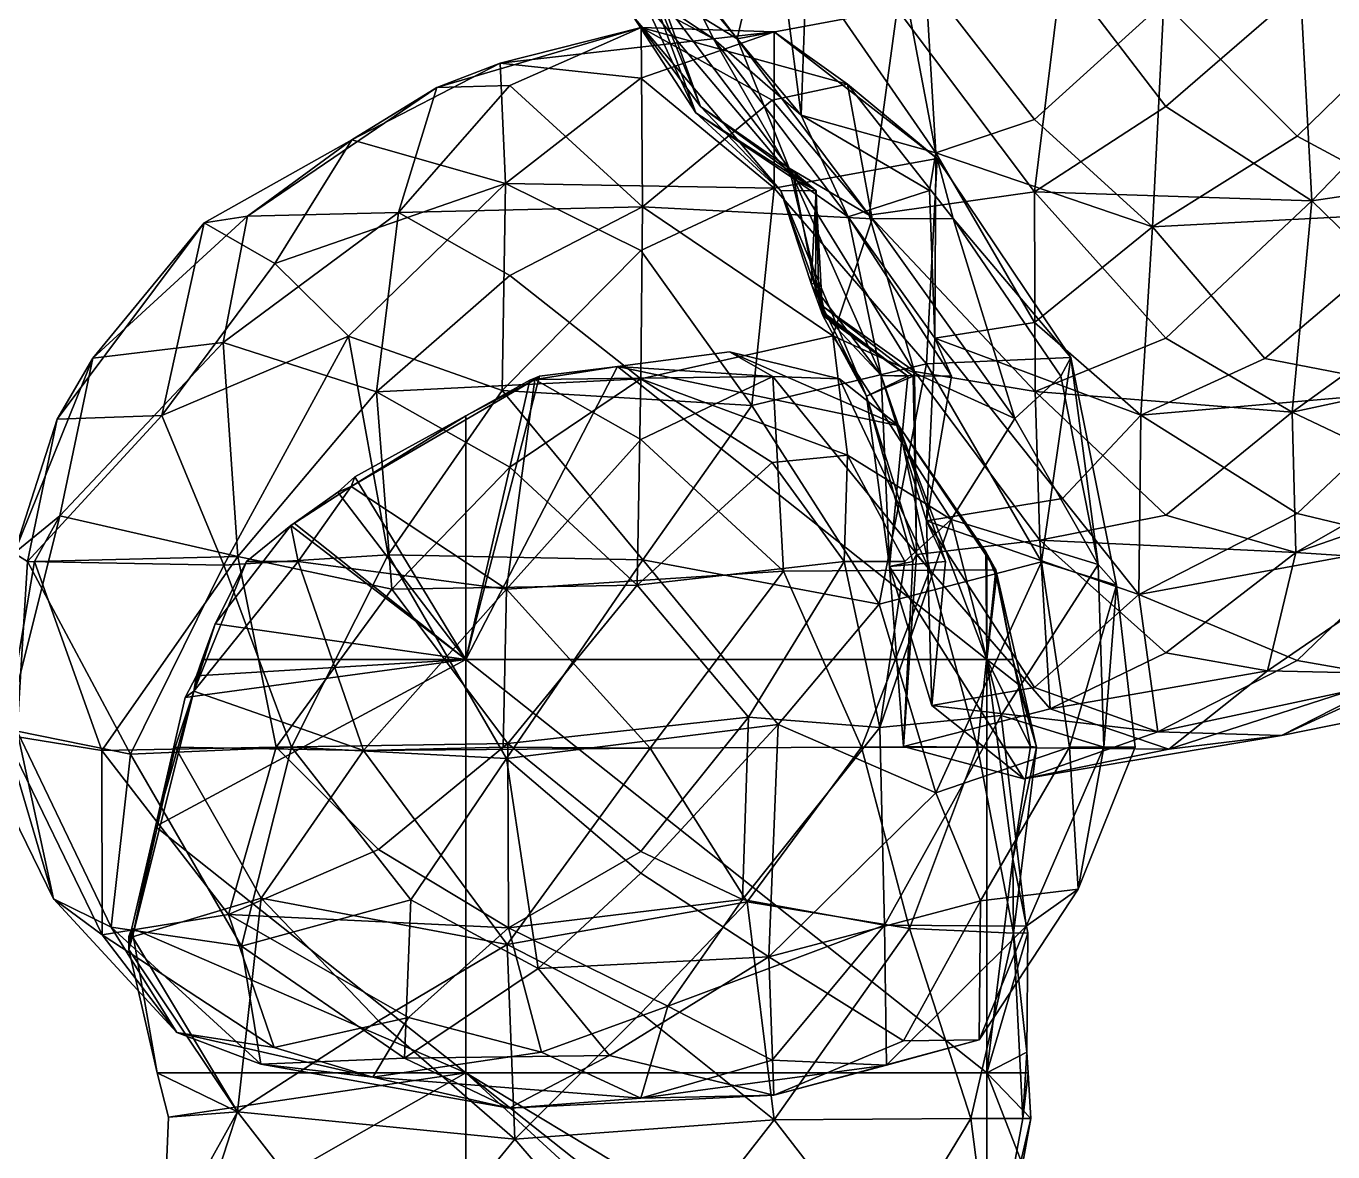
# Model space of a CAD drawing. Extents: x 290083 to 295691, y 4553739 to 4561622.
# Drawn here: x 293527.8 to 293653.2, y 4558191 to 4558299.1 of the extents above; entities that cross this region are included whole.
import ezdxf

# ---------------------------------------------------------------- set-up
doc = ezdxf.new("R2010")
doc.units = 0
doc.layers.add('Au_ppm_Pref_-_0_3', color=7, linetype='CONTINUOUS')

msp = doc.modelspace()

# ---------------------------------------------------------------- linework, layer by layer
at = {"layer": 'Au_ppm_Pref_-_0_3'}
for points in [[(293662.75, 4558318.42, 1813.13), (293650.12, 4558302.59, 1813.43), (293665.54, 4558297.15, 1814.63)], [(293600.6, 4558317.51, 1817.71), (293582.59, 4558315.5, 1822), (293596.04, 4558297.88, 1822.1)], [(293600.6, 4558317.51, 1817.71), (293596.04, 4558297.88, 1822.1), (293611.41, 4558300.72, 1816.71)], [(293596.04, 4558297.88, 1822.1), (293582.59, 4558315.5, 1822), (293587.85, 4558302.93, 1828.72)], [(293587.16, 4558301.35, 1853.15), (293577.1, 4558309.08, 1857.72), (293593.76, 4558297.86, 1859.01)], [(293593.76, 4558297.86, 1859.01), (293577.1, 4558309.08, 1857.72), (293590.41, 4558304.67, 1863.55)], [(293590.41, 4558304.67, 1863.55), (293602.18, 4558290.53, 1863.85), (293593.76, 4558297.86, 1859.01)], [(293590.41, 4558304.67, 1863.55), (293600.82, 4558301.11, 1864.95), (293602.18, 4558290.53, 1863.85)], [(293600.82, 4558301.11, 1864.95), (293602.69, 4558304.92, 1869.84), (293602.18, 4558290.53, 1863.85)], [(293602.69, 4558304.92, 1869.84), (293615.11, 4558286.92, 1869.73), (293602.18, 4558290.53, 1863.85)], [(293602.69, 4558304.92, 1869.84), (293612.43, 4558301.11, 1870.89), (293615.11, 4558286.92, 1869.73)], [(293611.41, 4558300.72, 1816.71), (293624.59, 4558283.17, 1817.37), (293627.2, 4558304.42, 1813.82)], [(293627.2, 4558304.42, 1813.82), (293624.59, 4558283.17, 1817.37), (293637.2, 4558291.37, 1814.19)], [(293627.2, 4558304.42, 1813.82), (293637.2, 4558291.37, 1814.19), (293650.12, 4558302.59, 1813.43)], [(293612.43, 4558301.11, 1870.89), (293614.12, 4558303.59, 1875), (293615.11, 4558286.92, 1869.73)], [(293614.12, 4558303.59, 1875), (293624.6, 4558290.11, 1874.55), (293615.11, 4558286.92, 1869.73)], [(293614.12, 4558303.59, 1875), (293637, 4558301.36, 1876.58), (293624.6, 4558290.11, 1874.55)], [(293588.98, 4558301.11, 1835.25), (293592.51, 4558291.36, 1835.25), (293587.85, 4558302.93, 1828.72)], [(293587.85, 4558302.93, 1828.72), (293592.51, 4558291.36, 1835.25), (293601.02, 4558285.45, 1829.1)], [(293587.85, 4558302.93, 1828.72), (293601.02, 4558285.45, 1829.1), (293596.04, 4558297.88, 1822.1)], [(293650.12, 4558302.59, 1813.43), (293637.2, 4558291.37, 1814.19), (293651.23, 4558282.3, 1816.74)], [(293650.12, 4558302.59, 1813.43), (293651.23, 4558282.3, 1816.74), (293665.54, 4558297.15, 1814.63)], [(293588.98, 4558301.11, 1835.25), (293586.08, 4558299.99, 1841.11), (293592.51, 4558291.36, 1835.25)], [(293592.08, 4558290.76, 1847.13), (293586.08, 4558299.99, 1841.11), (293588.27, 4558301.11, 1847.13)], [(293588.27, 4558301.11, 1847.13), (293587.16, 4558301.35, 1853.15), (293592.08, 4558290.76, 1847.13)], [(293592.08, 4558290.76, 1847.13), (293587.16, 4558301.35, 1853.15), (293601.49, 4558284.42, 1853.4)], [(293587.16, 4558301.35, 1853.15), (293593.76, 4558297.86, 1859.01), (293601.49, 4558284.42, 1853.4)], [(293596.04, 4558297.88, 1822.1), (293608.7, 4558280.92, 1823.01), (293611.41, 4558300.72, 1816.71)], [(293611.41, 4558300.72, 1816.71), (293608.7, 4558280.92, 1823.01), (293624.59, 4558283.17, 1817.37)], [(293635.93, 4558279.82, 1871.86), (293624.6, 4558290.11, 1874.55), (293637, 4558301.36, 1876.58)], [(293637, 4558301.36, 1876.58), (293649.8, 4558288.51, 1875.09), (293635.93, 4558279.82, 1871.86)], [(293637, 4558301.36, 1876.58), (293662.65, 4558301.05, 1876.33), (293649.8, 4558288.51, 1875.09)], [(293663.3, 4558281.27, 1871.47), (293649.8, 4558288.51, 1875.09), (293662.65, 4558301.05, 1876.33)], [(293600.23, 4558283.27, 1841.15), (293592.51, 4558291.36, 1835.25), (293586.08, 4558299.99, 1841.11)], [(293600.23, 4558283.27, 1841.15), (293586.08, 4558299.99, 1841.11), (293592.08, 4558290.76, 1847.13)], [(293574.2, 4558293.38, 1915.83), (293567.2, 4558293.2, 1912.46), (293586.82, 4558298.97, 1912.3)], [(293586.82, 4558298.97, 1912.3), (293567.2, 4558293.2, 1912.46), (293573.29, 4558295.54, 1907.13)], [(293586.82, 4558298.97, 1912.3), (293573.29, 4558295.54, 1907.13), (293599.58, 4558298.54, 1906)], [(293599.58, 4558298.54, 1906), (293573.29, 4558295.54, 1907.13), (293586.8, 4558294.08, 1902.93)], [(293586.94, 4558281.73, 1917.93), (293574.2, 4558293.38, 1915.83), (293586.82, 4558298.97, 1912.3)], [(293586.8, 4558294.08, 1902.93), (293599.6, 4558283.54, 1900.35), (293599.58, 4558298.54, 1906)], [(293586.94, 4558281.73, 1917.93), (293586.82, 4558298.97, 1912.3), (293599.4, 4558291.97, 1915.36)], [(293586.82, 4558298.97, 1912.3), (293606.64, 4558293.53, 1912.46), (293599.4, 4558291.97, 1915.36)], [(293606.64, 4558293.53, 1912.46), (293586.82, 4558298.97, 1912.3), (293599.58, 4558298.54, 1906)], [(293615.23, 4558286.39, 1906.71), (293606.64, 4558293.53, 1912.46), (293599.58, 4558298.54, 1906)], [(293599.58, 4558298.54, 1906), (293599.6, 4558283.54, 1900.35), (293615.23, 4558286.39, 1906.71)], [(293593.76, 4558297.86, 1859.01), (293602.18, 4558290.53, 1863.85), (293606.7, 4558280.76, 1859.86)], [(293601.49, 4558284.42, 1853.4), (293593.76, 4558297.86, 1859.01), (293606.7, 4558280.76, 1859.86)], [(293596.04, 4558297.88, 1822.1), (293601.02, 4558285.45, 1829.1), (293608.7, 4558280.92, 1823.01)], [(293673.17, 4558285.58, 1818), (293665.54, 4558297.15, 1814.63), (293651.23, 4558282.3, 1816.74)], [(293559.03, 4558288.17, 1905.96), (293573.8, 4558283.99, 1900.44), (293573.29, 4558295.54, 1907.13)], [(293573.29, 4558295.54, 1907.13), (293567.2, 4558293.2, 1912.46), (293559.03, 4558288.17, 1905.96)], [(293573.29, 4558295.54, 1907.13), (293573.8, 4558283.99, 1900.44), (293586.8, 4558294.08, 1902.93)], [(293563.53, 4558281.2, 1917.7), (293549.02, 4558280.84, 1912.52), (293567.2, 4558293.2, 1912.46)], [(293559.03, 4558288.17, 1905.96), (293567.2, 4558293.2, 1912.46), (293549.02, 4558280.84, 1912.52)], [(293586.94, 4558281.73, 1917.93), (293563.53, 4558281.2, 1917.7), (293574.2, 4558293.38, 1915.83)], [(293574.2, 4558293.38, 1915.83), (293563.53, 4558281.2, 1917.7), (293567.2, 4558293.2, 1912.46)], [(293599.6, 4558283.54, 1900.35), (293586.8, 4558294.08, 1902.93), (293573.8, 4558283.99, 1900.44)], [(293606.64, 4558293.53, 1912.46), (293609.01, 4558280.59, 1916.09), (293599.4, 4558291.97, 1915.36)], [(293606.64, 4558293.53, 1912.46), (293616.78, 4558280.62, 1912.46), (293609.01, 4558280.59, 1916.09)], [(293616.78, 4558280.62, 1912.46), (293606.64, 4558293.53, 1912.46), (293615.23, 4558286.39, 1906.71)], [(293586.94, 4558281.73, 1917.93), (293599.4, 4558291.97, 1915.36), (293609.01, 4558280.59, 1916.09)], [(293603.61, 4558283.29, 1847.13), (293592.08, 4558290.76, 1847.13), (293601.49, 4558284.42, 1853.4)], [(293592.08, 4558290.76, 1847.13), (293603.61, 4558283.29, 1847.13), (293600.23, 4558283.27, 1841.15)], [(293603.59, 4558283.29, 1835.25), (293592.51, 4558291.36, 1835.25), (293600.23, 4558283.27, 1841.15)], [(293601.02, 4558285.45, 1829.1), (293592.51, 4558291.36, 1835.25), (293603.59, 4558283.29, 1835.25)], [(293637.2, 4558291.37, 1814.19), (293624.59, 4558283.17, 1817.37), (293651.23, 4558282.3, 1816.74)], [(293614.49, 4558283.29, 1864.95), (293602.18, 4558290.53, 1863.85), (293615.11, 4558286.92, 1869.73)], [(293614.49, 4558283.29, 1864.95), (293606.7, 4558280.76, 1859.86), (293602.18, 4558290.53, 1863.85)], [(293615.11, 4558286.92, 1869.73), (293624.6, 4558290.11, 1874.55), (293635.93, 4558279.82, 1871.86)], [(293549.02, 4558280.84, 1912.52), (293544.86, 4558280.21, 1906.52), (293559.03, 4558288.17, 1905.96)], [(293551.64, 4558276.3, 1901.67), (293559.03, 4558288.17, 1905.96), (293544.86, 4558280.21, 1906.52)], [(293551.64, 4558276.3, 1901.67), (293573.8, 4558283.99, 1900.44), (293559.03, 4558288.17, 1905.96)], [(293649.8, 4558288.51, 1875.09), (293663.3, 4558281.27, 1871.47), (293635.93, 4558279.82, 1871.86)], [(293614.49, 4558283.29, 1864.95), (293615.11, 4558286.92, 1869.73), (293615.03, 4558269.13, 1863.57)], [(293615.11, 4558286.92, 1869.73), (293624.6, 4558270.63, 1869.17), (293615.03, 4558269.13, 1863.57)], [(293615.11, 4558286.92, 1869.73), (293635.93, 4558279.82, 1871.86), (293624.6, 4558270.63, 1869.17)], [(293614.21, 4558266.67, 1898.91), (293615.23, 4558286.39, 1906.71), (293599.6, 4558283.54, 1900.35)], [(293614.21, 4558266.67, 1898.91), (293628.06, 4558267.25, 1906.58), (293615.23, 4558286.39, 1906.71)], [(293616.78, 4558280.62, 1912.46), (293615.23, 4558286.39, 1906.71), (293628.06, 4558267.25, 1906.58)], [(293673.17, 4558285.58, 1818), (293651.23, 4558282.3, 1816.74), (293662.4, 4558271.44, 1819.42)], [(293603.59, 4558283.29, 1835.25), (293604.19, 4558272.24, 1835.25), (293601.02, 4558285.45, 1829.1)], [(293601.02, 4558285.45, 1829.1), (293604.19, 4558272.24, 1835.25), (293613.06, 4558265.93, 1828.91)], [(293608.7, 4558280.92, 1823.01), (293601.02, 4558285.45, 1829.1), (293613.06, 4558265.93, 1828.91)], [(293603.61, 4558283.29, 1847.13), (293601.49, 4558284.42, 1853.4), (293603.55, 4558273.86, 1848.12)], [(293601.49, 4558284.42, 1853.4), (293609.87, 4558265.55, 1853.08), (293603.55, 4558273.86, 1848.12)], [(293601.49, 4558284.42, 1853.4), (293606.7, 4558280.76, 1859.86), (293609.87, 4558265.55, 1853.08)], [(293551.64, 4558276.3, 1901.67), (293558.72, 4558269.33, 1897.94), (293573.8, 4558283.99, 1900.44)], [(293573.48, 4558264.1, 1896.55), (293573.8, 4558283.99, 1900.44), (293558.72, 4558269.33, 1897.94)], [(293573.48, 4558264.1, 1896.55), (293586.8, 4558277.54, 1896.56), (293573.8, 4558283.99, 1900.44)], [(293586.8, 4558277.54, 1896.56), (293599.6, 4558283.54, 1900.35), (293573.8, 4558283.99, 1900.44)], [(293586.8, 4558277.54, 1896.56), (293597.45, 4558262.67, 1896.5), (293599.6, 4558283.54, 1900.35)], [(293597.45, 4558262.67, 1896.5), (293614.21, 4558266.67, 1898.91), (293599.6, 4558283.54, 1900.35)], [(293603.13, 4558274.36, 1845.83), (293600.23, 4558283.27, 1841.15), (293603.61, 4558283.29, 1847.13)], [(293603.59, 4558283.29, 1835.25), (293600.23, 4558283.27, 1841.15), (293604.19, 4558272.24, 1835.25)], [(293600.23, 4558283.27, 1841.15), (293603.13, 4558274.36, 1845.83), (293608.47, 4558263.56, 1841.12)], [(293608.47, 4558263.56, 1841.12), (293604.19, 4558272.24, 1835.25), (293600.23, 4558283.27, 1841.15)], [(293603.13, 4558274.36, 1845.83), (293603.61, 4558283.29, 1847.13), (293603.86, 4558274.32, 1847.13)], [(293603.86, 4558274.32, 1847.13), (293603.61, 4558283.29, 1847.13), (293603.55, 4558273.86, 1848.12)], [(293606.7, 4558280.76, 1859.86), (293614.49, 4558283.29, 1864.95), (293615.03, 4558269.13, 1863.57)], [(293608.7, 4558280.92, 1823.01), (293624.66, 4558264, 1822.86), (293624.59, 4558283.17, 1817.37)], [(293624.59, 4558283.17, 1817.37), (293624.66, 4558264, 1822.86), (293637.2, 4558269.11, 1818.65)], [(293624.59, 4558283.17, 1817.37), (293637.2, 4558269.11, 1818.65), (293651.23, 4558282.3, 1816.74)], [(293651.23, 4558282.3, 1816.74), (293637.2, 4558269.11, 1818.65), (293649.34, 4558262.03, 1822.16)], [(293651.23, 4558282.3, 1816.74), (293649.34, 4558262.03, 1822.16), (293662.4, 4558271.44, 1819.42)], [(293549.02, 4558280.84, 1912.52), (293546.69, 4558268.7, 1919.04), (293534.18, 4558267.19, 1912.49)], [(293549.02, 4558280.84, 1912.52), (293534.18, 4558267.19, 1912.49), (293544.86, 4558280.21, 1906.52)], [(293561.4, 4558263.98, 1923.26), (293546.69, 4558268.7, 1919.04), (293563.53, 4558281.2, 1917.7)], [(293563.53, 4558281.2, 1917.7), (293546.69, 4558268.7, 1919.04), (293549.02, 4558280.84, 1912.52)], [(293561.4, 4558263.98, 1923.26), (293563.53, 4558281.2, 1917.7), (293574.2, 4558275.15, 1921.63)], [(293586.94, 4558281.73, 1917.93), (293574.2, 4558275.15, 1921.63), (293563.53, 4558281.2, 1917.7)], [(293586.8, 4558265.23, 1924.26), (293574.2, 4558275.15, 1921.63), (293586.94, 4558281.73, 1917.93)], [(293586.8, 4558265.23, 1924.26), (293586.94, 4558281.73, 1917.93), (293605.22, 4558269.35, 1919.74)], [(293609.01, 4558280.59, 1916.09), (293605.22, 4558269.35, 1919.74), (293586.94, 4558281.73, 1917.93)], [(293622.69, 4558261.41, 1916.14), (293605.22, 4558269.35, 1919.74), (293609.01, 4558280.59, 1916.09)], [(293609.87, 4558265.55, 1853.08), (293606.7, 4558280.76, 1859.86), (293616.61, 4558265.47, 1859.01)], [(293616.61, 4558265.47, 1859.01), (293606.7, 4558280.76, 1859.86), (293615.03, 4558269.13, 1863.57)], [(293624.66, 4558264, 1822.86), (293608.7, 4558280.92, 1823.01), (293613.06, 4558265.93, 1828.91)], [(293622.69, 4558261.41, 1916.14), (293609.01, 4558280.59, 1916.09), (293616.78, 4558280.62, 1912.46)], [(293622.69, 4558261.41, 1916.14), (293616.78, 4558280.62, 1912.46), (293627.11, 4558265.47, 1912.46)], [(293627.11, 4558265.47, 1912.46), (293616.78, 4558280.62, 1912.46), (293628.06, 4558267.25, 1906.58)], [(293663.3, 4558281.27, 1871.47), (293646.69, 4558267.18, 1868.85), (293635.93, 4558279.82, 1871.86)], [(293662.38, 4558264.13, 1864.96), (293646.69, 4558267.18, 1868.85), (293663.3, 4558281.27, 1871.47)], [(293544.86, 4558280.21, 1906.52), (293534.18, 4558267.19, 1912.49), (293530.75, 4558261.33, 1906.52)], [(293544.86, 4558280.21, 1906.52), (293530.75, 4558261.33, 1906.52), (293540.79, 4558261.69, 1901.67)], [(293544.86, 4558280.21, 1906.52), (293540.79, 4558261.69, 1901.67), (293551.64, 4558276.3, 1901.67)], [(293634.8, 4558261.72, 1866.12), (293624.6, 4558270.63, 1869.17), (293635.93, 4558279.82, 1871.86)], [(293646.69, 4558267.18, 1868.85), (293634.8, 4558261.72, 1866.12), (293635.93, 4558279.82, 1871.86)], [(293586.8, 4558277.54, 1896.56), (293573.48, 4558264.1, 1896.55), (293597.45, 4558262.67, 1896.5)], [(293551.64, 4558276.3, 1901.67), (293540.79, 4558261.69, 1901.67), (293558.72, 4558269.33, 1897.94)], [(293586.8, 4558265.23, 1924.26), (293561.4, 4558263.98, 1923.26), (293574.2, 4558275.15, 1921.63)], [(293604.25, 4558271.3, 1846.71), (293608.47, 4558263.56, 1841.12), (293603.13, 4558274.36, 1845.83)], [(293604.25, 4558271.3, 1846.71), (293603.13, 4558274.36, 1845.83), (293603.86, 4558274.32, 1847.13)], [(293604.29, 4558271.5, 1847.49), (293603.86, 4558274.32, 1847.13), (293603.55, 4558273.86, 1848.12)], [(293604.44, 4558271.5, 1847.13), (293604.25, 4558271.3, 1846.71), (293603.86, 4558274.32, 1847.13)], [(293604.44, 4558271.5, 1847.13), (293603.86, 4558274.32, 1847.13), (293604.29, 4558271.5, 1847.49)], [(293604.29, 4558271.5, 1847.49), (293603.55, 4558273.86, 1848.12), (293609.87, 4558265.55, 1853.08)], [(293604.19, 4558272.24, 1835.25), (293608.47, 4558263.56, 1841.12), (293612.94, 4558265.47, 1835.25)], [(293613.06, 4558265.93, 1828.91), (293604.19, 4558272.24, 1835.25), (293612.94, 4558265.47, 1835.25)], [(293604.25, 4558271.3, 1846.71), (293604.44, 4558271.5, 1847.13), (293612.43, 4558265.47, 1847.13)], [(293608.47, 4558263.56, 1841.12), (293604.25, 4558271.3, 1846.71), (293612.43, 4558265.47, 1847.13)], [(293612.43, 4558265.47, 1847.13), (293604.44, 4558271.5, 1847.13), (293604.29, 4558271.5, 1847.49)], [(293612.43, 4558265.47, 1847.13), (293604.29, 4558271.5, 1847.49), (293609.87, 4558265.55, 1853.08)], [(293624.6, 4558270.63, 1869.17), (293634.8, 4558261.72, 1866.12), (293615.03, 4558269.13, 1863.57)], [(293671.15, 4558266.71, 1823.86), (293662.4, 4558271.44, 1819.42), (293649.34, 4558262.03, 1822.16)], [(293546.76, 4558247.32, 1898.51), (293558.72, 4558269.33, 1897.94), (293540.79, 4558261.69, 1901.67)], [(293562.52, 4558248.3, 1896.58), (293558.72, 4558269.33, 1897.94), (293546.76, 4558247.32, 1898.51)], [(293573.48, 4558264.1, 1896.55), (293558.72, 4558269.33, 1897.94), (293562.52, 4558248.3, 1896.58)], [(293605.22, 4558269.35, 1919.74), (293606.64, 4558257.89, 1924.34), (293586.8, 4558265.23, 1924.26)], [(293606.64, 4558257.89, 1924.34), (293605.22, 4558269.35, 1919.74), (293616.58, 4558251.7, 1919.69)], [(293605.22, 4558269.35, 1919.74), (293622.69, 4558261.41, 1916.14), (293616.58, 4558251.7, 1919.69)], [(293548.08, 4558248.17, 1925.36), (293531, 4558252.06, 1919.09), (293546.69, 4558268.7, 1919.04)], [(293546.69, 4558268.7, 1919.04), (293531, 4558252.06, 1919.09), (293534.18, 4558267.19, 1912.49)], [(293561.4, 4558263.98, 1923.26), (293548.08, 4558248.17, 1925.36), (293546.69, 4558268.7, 1919.04)], [(293616.61, 4558265.47, 1859.01), (293615.03, 4558269.13, 1863.57), (293614.23, 4558251.59, 1857.49)], [(293614.23, 4558251.59, 1857.49), (293615.03, 4558269.13, 1863.57), (293627.29, 4558253.72, 1864.19)], [(293615.03, 4558269.13, 1863.57), (293634.8, 4558261.72, 1866.12), (293627.29, 4558253.72, 1864.19)], [(293624.66, 4558264, 1822.86), (293649.34, 4558262.03, 1822.16), (293637.2, 4558269.11, 1818.65)], [(293534.18, 4558267.19, 1912.49), (293531, 4558252.06, 1919.09), (293526.63, 4558248.49, 1912.64)], [(293530.75, 4558261.33, 1906.52), (293534.18, 4558267.19, 1912.49), (293526.63, 4558248.49, 1912.64)], [(293611.55, 4558260.69, 1946.19), (293584.55, 4558266.4, 1943.11), (293595.29, 4558267.81, 1944.07)], [(293584.55, 4558266.4, 1943.11), (293599.47, 4558265.43, 1942.02), (293595.29, 4558267.81, 1944.07)], [(293611.55, 4558260.69, 1946.19), (293595.29, 4558267.81, 1944.07), (293605.87, 4558265.22, 1945.3)], [(293595.29, 4558267.81, 1944.07), (293599.47, 4558265.43, 1942.02), (293605.87, 4558265.22, 1945.3)], [(293625.27, 4558247.64, 1900.4), (293628.06, 4558267.25, 1906.58), (293614.21, 4558266.67, 1898.91)], [(293625.27, 4558247.64, 1900.4), (293632.46, 4558245.41, 1907.42), (293628.06, 4558267.25, 1906.58)], [(293627.11, 4558265.47, 1912.46), (293628.06, 4558267.25, 1906.58), (293630.71, 4558247.39, 1913.06)], [(293632.46, 4558245.41, 1907.42), (293630.71, 4558247.39, 1913.06), (293628.06, 4558267.25, 1906.58)], [(293646.69, 4558267.18, 1868.85), (293662.38, 4558264.13, 1864.96), (293634.8, 4558261.72, 1866.12)], [(293577.07, 4558265.48, 1942.49), (293584.55, 4558266.4, 1943.11), (293570, 4558238.27, 1944.04)], [(293584.55, 4558266.4, 1943.11), (293620, 4558238.27, 1948.66), (293570, 4558238.27, 1944.04)], [(293576.61, 4558265.15, 1942.23), (293599.47, 4558265.43, 1942.02), (293584.55, 4558266.4, 1943.11)], [(293577.07, 4558265.48, 1942.49), (293576.61, 4558265.15, 1942.23), (293584.55, 4558266.4, 1943.11)], [(293620, 4558238.27, 1948.66), (293584.55, 4558266.4, 1943.11), (293611.55, 4558260.69, 1946.19)], [(293597.45, 4558262.67, 1896.5), (293609.68, 4558243.59, 1897.09), (293614.21, 4558266.67, 1898.91)], [(293609.68, 4558243.59, 1897.09), (293625.27, 4558247.64, 1900.4), (293614.21, 4558266.67, 1898.91)], [(293612.43, 4558265.47, 1847.13), (293609.87, 4558265.55, 1853.08), (293610.67, 4558247.21, 1847.1)], [(293610.67, 4558247.21, 1847.1), (293609.87, 4558265.55, 1853.08), (293616.05, 4558247.66, 1853.07)], [(293616.05, 4558247.66, 1853.07), (293609.87, 4558265.55, 1853.08), (293614.23, 4558251.59, 1857.49)], [(293614.23, 4558251.59, 1857.49), (293609.87, 4558265.55, 1853.08), (293616.61, 4558265.47, 1859.01)], [(293612.94, 4558265.47, 1835.25), (293613.27, 4558248.35, 1835.55), (293613.06, 4558265.93, 1828.91)], [(293613.06, 4558265.93, 1828.91), (293613.27, 4558248.35, 1835.55), (293625.1, 4558249.72, 1828.98)], [(293613.06, 4558265.93, 1828.91), (293625.1, 4558249.72, 1828.98), (293624.66, 4558264, 1822.86)], [(293649.34, 4558262.03, 1822.16), (293662.4, 4558255.8, 1826.09), (293671.15, 4558266.71, 1823.86)], [(293570, 4558261.68, 1942.14), (293558.99, 4558254.88, 1940.98), (293576.61, 4558265.15, 1942.23)], [(293573.88, 4558245.01, 1936.35), (293576.61, 4558265.15, 1942.23), (293558.99, 4558254.88, 1940.98)], [(293586.8, 4558265.23, 1924.26), (293574.2, 4558256.74, 1927.37), (293561.4, 4558263.98, 1923.26)], [(293576.13, 4558265.1, 1942.43), (293577.07, 4558265.48, 1942.49), (293570, 4558238.27, 1944.04)], [(293570, 4558261.68, 1942.14), (293576.61, 4558265.15, 1942.23), (293576.13, 4558265.1, 1942.43)], [(293570, 4558238.27, 1944.04), (293570, 4558261.68, 1942.14), (293576.13, 4558265.1, 1942.43)], [(293576.61, 4558265.15, 1942.23), (293573.88, 4558245.01, 1936.35), (293586.8, 4558259.4, 1938.24)], [(293586.45, 4558245.39, 1927.99), (293574.2, 4558256.74, 1927.37), (293586.8, 4558265.23, 1924.26)], [(293576.61, 4558265.15, 1942.23), (293577.07, 4558265.48, 1942.49), (293576.13, 4558265.1, 1942.43)], [(293586.8, 4558259.4, 1938.24), (293599.47, 4558265.43, 1942.02), (293576.61, 4558265.15, 1942.23)], [(293586.8, 4558265.23, 1924.26), (293599.4, 4558257.17, 1927.51), (293586.45, 4558245.39, 1927.99)], [(293600.48, 4558246.76, 1937.6), (293599.47, 4558265.43, 1942.02), (293586.8, 4558259.4, 1938.24)], [(293586.8, 4558265.23, 1924.26), (293606.64, 4558257.89, 1924.34), (293599.4, 4558257.17, 1927.51)], [(293605.87, 4558265.22, 1945.3), (293599.47, 4558265.43, 1942.02), (293614.55, 4558246.84, 1941.35)], [(293600.48, 4558246.76, 1937.6), (293614.55, 4558246.84, 1941.35), (293599.47, 4558265.43, 1942.02)], [(293605.87, 4558265.22, 1945.3), (293614.55, 4558246.84, 1941.35), (293611.55, 4558260.69, 1946.19)], [(293612.94, 4558265.47, 1835.25), (293608.47, 4558263.56, 1841.12), (293613.27, 4558248.35, 1835.55)], [(293608.47, 4558263.56, 1841.12), (293612.43, 4558265.47, 1847.13), (293610.67, 4558247.21, 1847.1)], [(293622.69, 4558261.41, 1916.14), (293627.11, 4558265.47, 1912.46), (293630.71, 4558247.39, 1913.06)], [(293562.89, 4558245.01, 1928.79), (293548.08, 4558248.17, 1925.36), (293561.4, 4558263.98, 1923.26)], [(293562.89, 4558245.01, 1928.79), (293561.4, 4558263.98, 1923.26), (293574.2, 4558256.74, 1927.37)], [(293586.99, 4558247.83, 1896.44), (293573.48, 4558264.1, 1896.55), (293562.52, 4558248.3, 1896.58)], [(293586.99, 4558247.83, 1896.44), (293597.45, 4558262.67, 1896.5), (293573.48, 4558264.1, 1896.55)], [(293608.47, 4558263.56, 1841.12), (293610.67, 4558247.21, 1847.1), (293612.89, 4558247.66, 1841.19)], [(293613.27, 4558248.35, 1835.55), (293608.47, 4558263.56, 1841.12), (293612.89, 4558247.66, 1841.19)], [(293637.2, 4558252.13, 1824.86), (293624.66, 4558264, 1822.86), (293625.1, 4558249.72, 1828.98)], [(293624.66, 4558264, 1822.86), (293637.2, 4558252.13, 1824.86), (293649.34, 4558262.03, 1822.16)], [(293649.8, 4558252.28, 1863.41), (293634.8, 4558261.72, 1866.12), (293662.38, 4558264.13, 1864.96)], [(293661.55, 4558249.46, 1858.17), (293649.8, 4558252.28, 1863.41), (293662.38, 4558264.13, 1864.96)], [(293586.99, 4558247.83, 1896.44), (293609.68, 4558243.59, 1897.09), (293597.45, 4558262.67, 1896.5)], [(293649.67, 4558248.55, 1829.26), (293649.34, 4558262.03, 1822.16), (293637.2, 4558252.13, 1824.86)], [(293649.67, 4558248.55, 1829.26), (293662.4, 4558255.8, 1826.09), (293649.34, 4558262.03, 1822.16)], [(293526.63, 4558248.49, 1912.64), (293527.9, 4558247.66, 1905.12), (293530.75, 4558261.33, 1906.52)], [(293527.9, 4558247.66, 1905.12), (293546.76, 4558247.32, 1898.51), (293540.79, 4558261.69, 1901.67)], [(293530.75, 4558261.33, 1906.52), (293527.9, 4558247.66, 1905.12), (293540.79, 4558261.69, 1901.67)], [(293559.32, 4558255.79, 1941.73), (293558.99, 4558254.88, 1940.98), (293570, 4558261.68, 1942.14)], [(293570, 4558261.68, 1942.14), (293570, 4558238.27, 1944.04), (293559.32, 4558255.79, 1941.73)], [(293620, 4558238.27, 1948.66), (293611.55, 4558260.69, 1946.19), (293619.9, 4558248.59, 1947.9)], [(293611.55, 4558260.69, 1946.19), (293620.88, 4558246.86, 1947.92), (293619.9, 4558248.59, 1947.9)], [(293614.55, 4558246.84, 1941.35), (293620.88, 4558246.86, 1947.92), (293611.55, 4558260.69, 1946.19)], [(293630.71, 4558247.39, 1913.06), (293616.58, 4558251.7, 1919.69), (293622.69, 4558261.41, 1916.14)], [(293634.8, 4558261.72, 1866.12), (293634.59, 4558244.5, 1860.06), (293627.29, 4558253.72, 1864.19)], [(293649.8, 4558252.28, 1863.41), (293634.59, 4558244.5, 1860.06), (293634.8, 4558261.72, 1866.12)], [(293600.48, 4558246.76, 1937.6), (293586.8, 4558259.4, 1938.24), (293573.88, 4558245.01, 1936.35)], [(293586.45, 4558245.39, 1927.99), (293562.89, 4558245.01, 1928.79), (293574.2, 4558256.74, 1927.37)], [(293606.32, 4558247.66, 1927.6), (293586.45, 4558245.39, 1927.99), (293599.4, 4558257.17, 1927.51)], [(293606.64, 4558257.89, 1924.34), (293606.32, 4558247.66, 1927.6), (293599.4, 4558257.17, 1927.51)], [(293606.64, 4558257.89, 1924.34), (293612.14, 4558247.66, 1924.34), (293606.32, 4558247.66, 1927.6)], [(293612.14, 4558247.66, 1924.34), (293606.64, 4558257.89, 1924.34), (293616.58, 4558251.7, 1919.69)], [(293559.32, 4558255.79, 1941.73), (293570, 4558238.27, 1944.04), (293557.7, 4558254.34, 1941.71)], [(293557.7, 4558254.34, 1941.71), (293558.99, 4558254.88, 1940.98), (293559.32, 4558255.79, 1941.73)], [(293662.35, 4558247.72, 1835.25), (293672.02, 4558256.3, 1830.79), (293649.67, 4558248.55, 1829.26)], [(293672.02, 4558256.3, 1830.79), (293662.4, 4558255.8, 1826.09), (293649.67, 4558248.55, 1829.26)], [(293558.99, 4558254.88, 1940.98), (293553.51, 4558251.36, 1941.6), (293553.19, 4558251.13, 1941.59)], [(293553.89, 4558247.66, 1938.52), (293558.99, 4558254.88, 1940.98), (293553.19, 4558251.13, 1941.59)], [(293558.99, 4558254.88, 1940.98), (293557.7, 4558254.34, 1941.71), (293553.51, 4558251.36, 1941.6)], [(293557.7, 4558254.34, 1941.71), (293570, 4558238.27, 1944.04), (293553.51, 4558251.36, 1941.6)], [(293573.88, 4558245.01, 1936.35), (293558.99, 4558254.88, 1940.98), (293553.89, 4558247.66, 1938.52)], [(293627.29, 4558253.72, 1864.19), (293634.59, 4558244.5, 1860.06), (293614.23, 4558251.59, 1857.49)], [(293531, 4558252.06, 1919.09), (293528.57, 4558247.66, 1922.1), (293525.74, 4558231.04, 1918.2)], [(293531, 4558252.06, 1919.09), (293525.74, 4558231.04, 1918.2), (293526.63, 4558248.49, 1912.64)], [(293531, 4558252.06, 1919.09), (293548.08, 4558248.17, 1925.36), (293528.57, 4558247.66, 1922.1)], [(293609.72, 4558231.73, 1923.76), (293612.14, 4558247.66, 1924.34), (293616.58, 4558251.7, 1919.69)], [(293609.72, 4558231.73, 1923.76), (293616.58, 4558251.7, 1919.69), (293621.39, 4558232.89, 1917.77)], [(293621.39, 4558232.89, 1917.77), (293616.58, 4558251.7, 1919.69), (293630.71, 4558247.39, 1913.06)], [(293649.67, 4558248.55, 1829.26), (293637.2, 4558252.13, 1824.86), (293625.1, 4558249.72, 1828.98)], [(293661.55, 4558249.46, 1858.17), (293634.59, 4558244.5, 1860.06), (293649.8, 4558252.28, 1863.41)], [(293553.19, 4558251.13, 1941.59), (293545.93, 4558241.7, 1941.7), (293548.93, 4558247.66, 1941.5)], [(293553.19, 4558251.13, 1941.59), (293570, 4558238.27, 1944.04), (293545.93, 4558241.7, 1941.7)], [(293548.93, 4558247.66, 1941.5), (293553.89, 4558247.66, 1938.52), (293553.19, 4558251.13, 1941.59)], [(293553.51, 4558251.36, 1941.6), (293570, 4558238.27, 1944.04), (293553.19, 4558251.13, 1941.59)], [(293616.05, 4558247.66, 1853.07), (293614.23, 4558251.59, 1857.49), (293614.73, 4558233.86, 1851.15)], [(293614.23, 4558251.59, 1857.49), (293634.59, 4558244.5, 1860.06), (293624.6, 4558235.58, 1857.1)], [(293614.73, 4558233.86, 1851.15), (293614.23, 4558251.59, 1857.49), (293624.6, 4558235.58, 1857.1)], [(293613.27, 4558248.35, 1835.55), (293626.1, 4558233.53, 1835.77), (293625.1, 4558249.72, 1828.98)], [(293626.1, 4558233.53, 1835.77), (293637.2, 4558238.9, 1832.33), (293625.1, 4558249.72, 1828.98)], [(293649.67, 4558248.55, 1829.26), (293625.1, 4558249.72, 1828.98), (293637.2, 4558238.9, 1832.33)], [(293661.55, 4558249.46, 1858.17), (293649.8, 4558238.18, 1856.23), (293634.59, 4558244.5, 1860.06)], [(293660.06, 4558236.36, 1852), (293649.8, 4558238.18, 1856.23), (293661.55, 4558249.46, 1858.17)], [(293526.63, 4558248.49, 1912.64), (293526.91, 4558231.37, 1907.05), (293527.9, 4558247.66, 1905.12)], [(293548.08, 4558248.17, 1925.36), (293535.04, 4558229.52, 1924.47), (293528.57, 4558247.66, 1922.1)], [(293548.08, 4558248.17, 1925.36), (293551.78, 4558229.84, 1928.97), (293535.04, 4558229.52, 1924.47)], [(293553.24, 4558229.84, 1896.64), (293562.52, 4558248.3, 1896.58), (293546.76, 4558247.32, 1898.51)], [(293562.89, 4558245.01, 1928.79), (293551.78, 4558229.84, 1928.97), (293548.08, 4558248.17, 1925.36)], [(293573.9, 4558228.75, 1896.59), (293562.52, 4558248.3, 1896.58), (293553.24, 4558229.84, 1896.64)], [(293586.99, 4558247.83, 1896.44), (293562.52, 4558248.3, 1896.58), (293573.9, 4558228.75, 1896.59)], [(293613.27, 4558248.35, 1835.55), (293612.01, 4558229.91, 1841.12), (293626.1, 4558233.53, 1835.77)], [(293613.27, 4558248.35, 1835.55), (293612.89, 4558247.66, 1841.19), (293612.01, 4558229.91, 1841.12)], [(293620, 4558238.27, 1948.66), (293619.9, 4558248.59, 1947.9), (293620, 4558248.41, 1947.92)], [(293619.9, 4558248.59, 1947.9), (293620.88, 4558246.86, 1947.92), (293620, 4558248.41, 1947.92)], [(293620.94, 4558246.2, 1948.17), (293620, 4558248.41, 1947.92), (293620.77, 4558246.98, 1948.1)], [(293620, 4558248.41, 1947.92), (293620.94, 4558246.2, 1948.17), (293620, 4558238.27, 1948.66)], [(293620, 4558248.41, 1947.92), (293620.88, 4558246.86, 1947.92), (293620.77, 4558246.98, 1948.1)], [(293646.96, 4558237.17, 1836.36), (293649.67, 4558248.55, 1829.26), (293637.2, 4558238.9, 1832.33)], [(293662.35, 4558247.72, 1835.25), (293649.67, 4558248.55, 1829.26), (293646.96, 4558237.17, 1836.36)], [(293528.57, 4558247.66, 1922.1), (293535.04, 4558229.52, 1924.47), (293525.74, 4558231.04, 1918.2)], [(293526.91, 4558231.37, 1907.05), (293537.78, 4558229.17, 1900.73), (293527.9, 4558247.66, 1905.12)], [(293537.78, 4558229.17, 1900.73), (293546.76, 4558247.32, 1898.51), (293527.9, 4558247.66, 1905.12)], [(293537.78, 4558229.17, 1900.73), (293553.24, 4558229.84, 1896.64), (293546.76, 4558247.32, 1898.51)], [(293545.93, 4558241.7, 1941.7), (293543.87, 4558235.22, 1941.2), (293548.93, 4558247.66, 1941.5)], [(293543.87, 4558235.22, 1941.2), (293553.89, 4558247.66, 1938.52), (293548.93, 4558247.66, 1941.5)], [(293560.16, 4558229.52, 1935.68), (293553.89, 4558247.66, 1938.52), (293543.87, 4558235.22, 1941.2)], [(293573.88, 4558245.01, 1936.35), (293553.89, 4558247.66, 1938.52), (293560.16, 4558229.52, 1935.68)], [(293587.69, 4558229.76, 1935.92), (293600.48, 4558246.76, 1937.6), (293573.88, 4558245.01, 1936.35)], [(293586.99, 4558247.83, 1896.44), (293573.9, 4558228.75, 1896.59), (293599.96, 4558232.01, 1896.9)], [(293597.13, 4558232.74, 1928.24), (293586.45, 4558245.39, 1927.99), (293606.32, 4558247.66, 1927.6)], [(293586.99, 4558247.83, 1896.44), (293599.96, 4558232.01, 1896.9), (293609.68, 4558243.59, 1897.09)], [(293600.48, 4558246.76, 1937.6), (293587.69, 4558229.76, 1935.92), (293607.99, 4558229.84, 1938.11)], [(293609.72, 4558231.73, 1923.76), (293597.13, 4558232.74, 1928.24), (293606.32, 4558247.66, 1927.6)], [(293600.48, 4558246.76, 1937.6), (293607.99, 4558229.84, 1938.11), (293614.55, 4558246.84, 1941.35)], [(293612.14, 4558247.66, 1924.34), (293609.72, 4558231.73, 1923.76), (293606.32, 4558247.66, 1927.6)], [(293607.99, 4558229.84, 1938.11), (293619.11, 4558229.84, 1943.03), (293614.55, 4558246.84, 1941.35)], [(293609.68, 4558243.59, 1897.09), (293615.11, 4558225.47, 1897.66), (293625.27, 4558247.64, 1900.4)], [(293612.89, 4558247.66, 1841.19), (293610.67, 4558247.21, 1847.1), (293612.01, 4558229.91, 1841.12)], [(293614.73, 4558233.86, 1851.15), (293610.67, 4558247.21, 1847.1), (293616.05, 4558247.66, 1853.07)], [(293623.56, 4558226.8, 1847.11), (293610.67, 4558247.21, 1847.1), (293614.73, 4558233.86, 1851.15)], [(293610.67, 4558247.21, 1847.1), (293623.56, 4558226.8, 1847.11), (293612.01, 4558229.91, 1841.12)], [(293620.88, 4558246.86, 1947.92), (293614.55, 4558246.84, 1941.35), (293619.11, 4558229.84, 1943.03)], [(293615.11, 4558225.47, 1897.66), (293627.96, 4558229.84, 1902), (293625.27, 4558247.64, 1900.4)], [(293619.11, 4558229.84, 1943.03), (293624.79, 4558229.84, 1948.1), (293620.88, 4558246.86, 1947.92)], [(293620.77, 4558246.98, 1948.1), (293620.88, 4558246.86, 1947.92), (293620.94, 4558246.2, 1948.17)], [(293620.94, 4558246.2, 1948.17), (293620.88, 4558246.86, 1947.92), (293622.52, 4558238.27, 1948.91)], [(293620.88, 4558246.86, 1947.92), (293624.79, 4558229.84, 1948.1), (293622.52, 4558238.27, 1948.91)], [(293621.39, 4558232.89, 1917.77), (293630.71, 4558247.39, 1913.06), (293631.23, 4558229.84, 1911.19)], [(293632.46, 4558245.41, 1907.42), (293625.27, 4558247.64, 1900.4), (293627.96, 4558229.84, 1902)], [(293631.23, 4558229.84, 1911.19), (293630.71, 4558247.39, 1913.06), (293632.46, 4558245.41, 1907.42)], [(293659.93, 4558236.9, 1842.38), (293662.35, 4558247.72, 1835.25), (293646.96, 4558237.17, 1836.36)], [(293620.94, 4558246.2, 1948.17), (293622.52, 4558238.27, 1948.91), (293620, 4558238.27, 1948.66)], [(293574.01, 4558230.2, 1929.86), (293551.78, 4558229.84, 1928.97), (293562.89, 4558245.01, 1928.79)], [(293573.88, 4558245.01, 1936.35), (293560.16, 4558229.52, 1935.68), (293573.58, 4558229.84, 1932.85)], [(293586.45, 4558245.39, 1927.99), (293574.01, 4558230.2, 1929.86), (293562.89, 4558245.01, 1928.79)], [(293573.88, 4558245.01, 1936.35), (293573.58, 4558229.84, 1932.85), (293587.69, 4558229.76, 1935.92)], [(293586.45, 4558245.39, 1927.99), (293597.13, 4558232.74, 1928.24), (293574.01, 4558230.2, 1929.86)], [(293636.43, 4558231.33, 1852.87), (293624.6, 4558235.58, 1857.1), (293634.59, 4558244.5, 1860.06)], [(293627.96, 4558229.84, 1902), (293634.24, 4558229.84, 1906.52), (293632.46, 4558245.41, 1907.42)], [(293632.46, 4558245.41, 1907.42), (293634.24, 4558229.84, 1906.52), (293631.23, 4558229.84, 1911.19)], [(293634.59, 4558244.5, 1860.06), (293649.8, 4558238.18, 1856.23), (293636.43, 4558231.33, 1852.87)], [(293599.96, 4558232.01, 1896.9), (293615.11, 4558225.47, 1897.66), (293609.68, 4558243.59, 1897.09)], [(293543.87, 4558235.22, 1941.2), (293545.93, 4558241.7, 1941.7), (293544.68, 4558238.27, 1941.86)], [(293570, 4558238.27, 1944.04), (293544.68, 4558238.27, 1941.86), (293545.93, 4558241.7, 1941.7)], [(293540.19, 4558222.24, 1942.49), (293543.04, 4558234.62, 1941.95), (293570, 4558238.27, 1944.04)], [(293540.19, 4558222.24, 1942.49), (293570, 4558238.27, 1944.04), (293570, 4558198.58, 1946.56)], [(293543.04, 4558234.62, 1941.95), (293544.12, 4558236.7, 1941.91), (293570, 4558238.27, 1944.04)], [(293543.87, 4558235.22, 1941.2), (293544.68, 4558238.27, 1941.86), (293544.12, 4558236.7, 1941.91)], [(293570, 4558238.27, 1944.04), (293544.12, 4558236.7, 1941.91), (293544.68, 4558238.27, 1941.86)], [(293570, 4558238.27, 1944.04), (293620, 4558238.27, 1948.66), (293620, 4558198.58, 1951.53)], [(293620, 4558198.58, 1951.53), (293570, 4558198.58, 1946.56), (293570, 4558238.27, 1944.04)], [(293620, 4558238.27, 1948.66), (293623.01, 4558235.88, 1949.11), (293624.2, 4558229.91, 1949.65)], [(293620, 4558238.27, 1948.66), (293624.2, 4558229.91, 1949.65), (293622.51, 4558219.13, 1950.28)], [(293620, 4558238.27, 1948.66), (293622.51, 4558219.13, 1950.28), (293620, 4558198.58, 1951.53)], [(293623.01, 4558235.88, 1949.11), (293620, 4558238.27, 1948.66), (293622.52, 4558238.27, 1948.91)], [(293622.52, 4558238.27, 1948.91), (293624.79, 4558229.84, 1948.1), (293623.01, 4558235.88, 1949.11)], [(293626.1, 4558233.53, 1835.77), (293646.96, 4558237.17, 1836.36), (293637.2, 4558238.9, 1832.33)], [(293660.06, 4558236.36, 1852), (293636.43, 4558231.33, 1852.87), (293649.8, 4558238.18, 1856.23)], [(293543.87, 4558235.22, 1941.2), (293544.12, 4558236.7, 1941.91), (293543.04, 4558234.62, 1941.95)], [(293626.1, 4558233.53, 1835.77), (293637.48, 4558229.65, 1841.25), (293646.96, 4558237.17, 1836.36)], [(293659.93, 4558236.9, 1842.38), (293646.96, 4558237.17, 1836.36), (293637.48, 4558229.65, 1841.25)], [(293648.3, 4558230.96, 1847.14), (293659.93, 4558236.9, 1842.38), (293637.48, 4558229.65, 1841.25)], [(293648.3, 4558230.96, 1847.14), (293675.59, 4558236.51, 1847.13), (293659.93, 4558236.9, 1842.38)], [(293636.43, 4558231.33, 1852.87), (293614.73, 4558233.86, 1851.15), (293624.6, 4558235.58, 1857.1)], [(293623.01, 4558235.88, 1949.11), (293624.79, 4558229.84, 1948.1), (293624.2, 4558229.91, 1949.65)], [(293660.06, 4558236.36, 1852), (293648.3, 4558230.96, 1847.14), (293636.43, 4558231.33, 1852.87)], [(293660.06, 4558236.36, 1852), (293675.59, 4558236.51, 1847.13), (293648.3, 4558230.96, 1847.14)], [(293540.19, 4558222.24, 1942.49), (293537.98, 4558211.64, 1942.72), (293543.87, 4558235.22, 1941.2)], [(293537.98, 4558211.64, 1942.72), (293542.06, 4558229.84, 1938.89), (293543.87, 4558235.22, 1941.2)], [(293540.19, 4558222.24, 1942.49), (293543.87, 4558235.22, 1941.2), (293543.04, 4558234.62, 1941.95)], [(293542.06, 4558229.84, 1938.89), (293560.16, 4558229.52, 1935.68), (293543.87, 4558235.22, 1941.2)], [(293609.72, 4558231.73, 1923.76), (293621.39, 4558232.89, 1917.77), (293610.17, 4558212.75, 1918.22)], [(293610.17, 4558212.75, 1918.22), (293621.39, 4558232.89, 1917.77), (293623.79, 4558212.64, 1912.2)], [(293637.48, 4558229.65, 1841.25), (293626.1, 4558233.53, 1835.77), (293612.01, 4558229.91, 1841.12)], [(293636.43, 4558231.33, 1852.87), (293623.56, 4558226.8, 1847.11), (293614.73, 4558233.86, 1851.15)], [(293621.39, 4558232.89, 1917.77), (293631.23, 4558229.84, 1911.19), (293623.79, 4558212.64, 1912.2)], [(293599.96, 4558232.01, 1896.9), (293573.9, 4558228.75, 1896.59), (293586.8, 4558217.74, 1896.55)], [(293597.13, 4558232.74, 1928.24), (293586.8, 4558219.84, 1927.67), (293574.01, 4558230.2, 1929.86)], [(293597.13, 4558232.74, 1928.24), (293596.54, 4558215.23, 1923.13), (293586.8, 4558219.84, 1927.67)], [(293599.96, 4558232.01, 1896.9), (293586.8, 4558217.74, 1896.55), (293599.08, 4558209.71, 1899.14)], [(293597.13, 4558232.74, 1928.24), (293609.72, 4558231.73, 1923.76), (293596.54, 4558215.23, 1923.13)], [(293596.54, 4558215.23, 1923.13), (293609.72, 4558231.73, 1923.76), (293610.17, 4558212.75, 1918.22)], [(293599.96, 4558232.01, 1896.9), (293599.08, 4558209.71, 1899.14), (293615.11, 4558225.47, 1897.66)], [(293523.25, 4558229.84, 1912.46), (293530.39, 4558215.29, 1912.46), (293526.91, 4558231.37, 1907.05)], [(293525.74, 4558231.04, 1918.2), (293530.39, 4558215.29, 1912.46), (293523.25, 4558229.84, 1912.46)], [(293535.04, 4558229.52, 1924.47), (293535.07, 4558211.83, 1918.64), (293525.74, 4558231.04, 1918.2)], [(293525.74, 4558231.04, 1918.2), (293535.07, 4558211.83, 1918.64), (293530.39, 4558215.29, 1912.46)], [(293526.91, 4558231.37, 1907.05), (293530.39, 4558215.29, 1912.46), (293535.92, 4558212.55, 1906.29)], [(293526.91, 4558231.37, 1907.05), (293535.92, 4558212.55, 1906.29), (293537.78, 4558229.17, 1900.73)], [(293648.3, 4558230.96, 1847.14), (293623.56, 4558226.8, 1847.11), (293636.43, 4558231.33, 1852.87)], [(293648.3, 4558230.96, 1847.14), (293637.48, 4558229.65, 1841.25), (293623.56, 4558226.8, 1847.11)], [(293535.04, 4558229.52, 1924.47), (293551.78, 4558229.84, 1928.97), (293547.2, 4558213.79, 1923.85)], [(293535.07, 4558211.83, 1918.64), (293535.04, 4558229.52, 1924.47), (293547.2, 4558213.79, 1923.85)], [(293537.78, 4558229.17, 1900.73), (293535.92, 4558212.55, 1906.29), (293548.43, 4558210.75, 1900.37)], [(293548.43, 4558210.75, 1900.37), (293553.24, 4558229.84, 1896.64), (293537.78, 4558229.17, 1900.73)], [(293537.98, 4558211.64, 1942.72), (293550.34, 4558215.33, 1937.95), (293542.06, 4558229.84, 1938.89)], [(293550.34, 4558215.33, 1937.95), (293560.16, 4558229.52, 1935.68), (293542.06, 4558229.84, 1938.89)], [(293547.2, 4558213.79, 1923.85), (293551.78, 4558229.84, 1928.97), (293561.6, 4558220.01, 1927.62)], [(293564.69, 4558215.18, 1897.15), (293553.24, 4558229.84, 1896.64), (293548.43, 4558210.75, 1900.37)], [(293573.94, 4558210.88, 1937.92), (293560.16, 4558229.52, 1935.68), (293550.34, 4558215.33, 1937.95)], [(293574.01, 4558230.2, 1929.86), (293561.6, 4558220.01, 1927.62), (293551.78, 4558229.84, 1928.97)], [(293573.9, 4558228.75, 1896.59), (293553.24, 4558229.84, 1896.64), (293564.69, 4558215.18, 1897.15)], [(293560.16, 4558229.52, 1935.68), (293587.69, 4558229.76, 1935.92), (293573.58, 4558229.84, 1932.85)], [(293587.69, 4558229.76, 1935.92), (293560.16, 4558229.52, 1935.68), (293573.94, 4558210.88, 1937.92)], [(293574.01, 4558230.2, 1929.86), (293574.08, 4558212.49, 1924.18), (293561.6, 4558220.01, 1927.62)], [(293597, 4558215, 1938.34), (293587.69, 4558229.76, 1935.92), (293573.94, 4558210.88, 1937.92)], [(293574.01, 4558230.2, 1929.86), (293586.8, 4558219.84, 1927.67), (293574.08, 4558212.49, 1924.18)], [(293607.99, 4558229.84, 1938.11), (293587.69, 4558229.76, 1935.92), (293597, 4558215, 1938.34)], [(293607.99, 4558229.84, 1938.11), (293597, 4558215, 1938.34), (293612.6, 4558212.43, 1941.79)], [(293607.99, 4558229.84, 1938.11), (293612.6, 4558212.43, 1941.79), (293619.11, 4558229.84, 1943.03)], [(293637.48, 4558229.65, 1841.25), (293612.01, 4558229.91, 1841.12), (293623.56, 4558226.8, 1847.11)], [(293619.11, 4558229.84, 1943.03), (293612.6, 4558212.43, 1941.79), (293622.58, 4558211.98, 1947.61)], [(293619.4, 4558215.09, 1901.54), (293627.96, 4558229.84, 1902), (293615.11, 4558225.47, 1897.66)], [(293619.11, 4558229.84, 1943.03), (293622.58, 4558211.98, 1947.61), (293624.79, 4558229.84, 1948.1)], [(293627.96, 4558229.84, 1902), (293619.4, 4558215.09, 1901.54), (293628.77, 4558216.2, 1906.52)], [(293624.2, 4558229.91, 1949.65), (293624.79, 4558229.84, 1948.1), (293622.51, 4558219.13, 1950.28)], [(293622.51, 4558219.13, 1950.28), (293624.79, 4558229.84, 1948.1), (293622.58, 4558211.98, 1947.61)], [(293628.77, 4558216.2, 1906.52), (293623.79, 4558212.64, 1912.2), (293631.23, 4558229.84, 1911.19)], [(293627.96, 4558229.84, 1902), (293628.77, 4558216.2, 1906.52), (293634.24, 4558229.84, 1906.52)], [(293634.24, 4558229.84, 1906.52), (293628.77, 4558216.2, 1906.52), (293631.23, 4558229.84, 1911.19)], [(293573.9, 4558228.75, 1896.59), (293564.69, 4558215.18, 1897.15), (293576.92, 4558208.6, 1898.16)], [(293576.92, 4558208.6, 1898.16), (293586.8, 4558217.74, 1896.55), (293573.9, 4558228.75, 1896.59)], [(293615.11, 4558225.47, 1897.66), (293599.08, 4558209.71, 1899.14), (293619.4, 4558215.09, 1901.54)], [(293570, 4558198.58, 1946.56), (293537.91, 4558212.45, 1942.96), (293540.19, 4558222.24, 1942.49)], [(293537.91, 4558212.45, 1942.96), (293537.98, 4558211.64, 1942.72), (293540.19, 4558222.24, 1942.49)], [(293574.08, 4558212.49, 1924.18), (293547.2, 4558213.79, 1923.85), (293561.6, 4558220.01, 1927.62)], [(293586.8, 4558219.84, 1927.67), (293596.54, 4558215.23, 1923.13), (293574.08, 4558212.49, 1924.18)], [(293622.51, 4558219.13, 1950.28), (293623.94, 4558212, 1950.93), (293620, 4558198.58, 1951.53)], [(293622.58, 4558211.98, 1947.61), (293623.94, 4558212, 1950.93), (293622.51, 4558219.13, 1950.28)], [(293586.8, 4558217.74, 1896.55), (293576.92, 4558208.6, 1898.16), (293599.08, 4558209.71, 1899.14)], [(293550.34, 4558215.33, 1937.95), (293537.98, 4558211.64, 1942.72), (293548.06, 4558194.82, 1941.76)], [(293561.6, 4558203.56, 1939.34), (293550.34, 4558215.33, 1937.95), (293548.06, 4558194.82, 1941.76)], [(293573.94, 4558210.88, 1937.92), (293550.34, 4558215.33, 1937.95), (293561.6, 4558203.56, 1939.34)], [(293619.4, 4558215.09, 1901.54), (293619.26, 4558201.75, 1906.52), (293628.77, 4558216.2, 1906.52)], [(293628.77, 4558216.2, 1906.52), (293619.26, 4558201.75, 1906.52), (293623.79, 4558212.64, 1912.2)], [(293530.39, 4558215.29, 1912.46), (293535.07, 4558211.83, 1918.64), (293542.23, 4558202.44, 1912.46)], [(293530.39, 4558215.29, 1912.46), (293542.23, 4558202.44, 1912.46), (293535.92, 4558212.55, 1906.29)], [(293564.69, 4558215.18, 1897.15), (293548.43, 4558210.75, 1900.37), (293564.1, 4558199.98, 1901.33)], [(293564.69, 4558215.18, 1897.15), (293564.1, 4558199.98, 1901.33), (293576.92, 4558208.6, 1898.16)], [(293573.94, 4558210.88, 1937.92), (293586.8, 4558204.3, 1939.59), (293597, 4558215, 1938.34)], [(293596.54, 4558215.23, 1923.13), (293589.38, 4558204.98, 1919.53), (293574.08, 4558212.49, 1924.18)], [(293597, 4558215, 1938.34), (293586.8, 4558204.3, 1939.59), (293599.58, 4558194.07, 1942.01)], [(293596.54, 4558215.23, 1923.13), (293610.17, 4558212.75, 1918.22), (293589.38, 4558204.98, 1919.53)], [(293599.58, 4558194.07, 1942.01), (293612.6, 4558212.43, 1941.79), (293597, 4558215, 1938.34)], [(293619.4, 4558215.09, 1901.54), (293599.08, 4558209.71, 1899.14), (293612, 4558201.63, 1903.06)], [(293619.4, 4558215.09, 1901.54), (293612, 4558201.63, 1903.06), (293619.26, 4558201.75, 1906.52)], [(293547.2, 4558213.79, 1923.85), (293551.59, 4558201, 1917.35), (293535.07, 4558211.83, 1918.64)], [(293574.08, 4558212.49, 1924.18), (293564.48, 4558203.89, 1919.76), (293547.2, 4558213.79, 1923.85)], [(293547.2, 4558213.79, 1923.85), (293564.48, 4558203.89, 1919.76), (293551.59, 4558201, 1917.35)], [(293542.23, 4558202.44, 1912.46), (293535.07, 4558211.83, 1918.64), (293551.59, 4558201, 1917.35)], [(293542.23, 4558202.44, 1912.46), (293550.29, 4558199.4, 1907.65), (293535.92, 4558212.55, 1906.29)], [(293550.29, 4558199.4, 1907.65), (293548.43, 4558210.75, 1900.37), (293535.92, 4558212.55, 1906.29)], [(293537.62, 4558211.65, 1942.99), (293537.91, 4558212.45, 1942.96), (293537.63, 4558210.42, 1943.07)], [(293537.98, 4558211.64, 1942.72), (293537.91, 4558212.45, 1942.96), (293537.62, 4558211.65, 1942.99)], [(293537.63, 4558210.42, 1943.07), (293537.98, 4558211.64, 1942.72), (293537.62, 4558211.65, 1942.99)], [(293537.63, 4558210.42, 1943.07), (293537.91, 4558212.45, 1942.96), (293540.36, 4558198.58, 1944.09)], [(293537.63, 4558210.42, 1943.07), (293548.06, 4558194.82, 1941.76), (293537.98, 4558211.64, 1942.72)], [(293537.91, 4558212.45, 1942.96), (293570, 4558198.58, 1946.56), (293540.36, 4558198.58, 1944.09)], [(293574.08, 4558212.49, 1924.18), (293577.24, 4558200.57, 1917.71), (293564.48, 4558203.89, 1919.76)], [(293574.08, 4558212.49, 1924.18), (293589.38, 4558204.98, 1919.53), (293577.24, 4558200.57, 1917.71)], [(293599.4, 4558199.79, 1916.54), (293589.38, 4558204.98, 1919.53), (293610.17, 4558212.75, 1918.22)], [(293610.17, 4558212.75, 1918.22), (293610.36, 4558199.31, 1911.53), (293599.4, 4558199.79, 1916.54)], [(293612.6, 4558212.43, 1941.79), (293599.58, 4558194.07, 1942.01), (293618.47, 4558194.2, 1945.05)], [(293610.17, 4558212.75, 1918.22), (293623.79, 4558212.64, 1912.2), (293610.36, 4558199.31, 1911.53)], [(293623.79, 4558212.64, 1912.2), (293619.26, 4558201.75, 1906.52), (293610.36, 4558199.31, 1911.53)], [(293622.58, 4558211.98, 1947.61), (293612.6, 4558212.43, 1941.79), (293618.47, 4558194.2, 1945.05)], [(293618.47, 4558194.2, 1945.05), (293623.45, 4558194.2, 1948.1), (293622.58, 4558211.98, 1947.61)], [(293623.94, 4558212, 1950.93), (293623.85, 4558200.55, 1951.75), (293620, 4558198.58, 1951.53)], [(293622.58, 4558211.98, 1947.61), (293623.85, 4558200.55, 1951.75), (293623.94, 4558212, 1950.93)], [(293623.45, 4558194.2, 1948.1), (293623.85, 4558200.55, 1951.75), (293622.58, 4558211.98, 1947.61)], [(293540.36, 4558198.58, 1944.09), (293548.06, 4558194.82, 1941.76), (293537.63, 4558210.42, 1943.07)], [(293550.29, 4558199.4, 1907.65), (293564.1, 4558199.98, 1901.33), (293548.43, 4558210.75, 1900.37)], [(293573.94, 4558210.88, 1937.92), (293561.6, 4558203.56, 1939.34), (293574.68, 4558192.2, 1941.07)], [(293573.94, 4558210.88, 1937.92), (293574.68, 4558192.2, 1941.07), (293586.8, 4558204.3, 1939.59)], [(293576.92, 4558208.6, 1898.16), (293583.78, 4558200.24, 1901.17), (293599.08, 4558209.71, 1899.14)], [(293599.56, 4558196.44, 1906.32), (293599.08, 4558209.71, 1899.14), (293583.78, 4558200.24, 1901.17)], [(293612, 4558201.63, 1903.06), (293599.08, 4558209.71, 1899.14), (293599.56, 4558196.44, 1906.32)], [(293564.1, 4558199.98, 1901.33), (293583.78, 4558200.24, 1901.17), (293576.92, 4558208.6, 1898.16)], [(293586.8, 4558204.3, 1939.59), (293574.68, 4558192.2, 1941.07), (293599.58, 4558194.07, 1942.01)], [(293577.24, 4558200.57, 1917.71), (293589.38, 4558204.98, 1919.53), (293586.8, 4558196.14, 1912.7)], [(293586.8, 4558196.14, 1912.7), (293589.38, 4558204.98, 1919.53), (293599.4, 4558199.79, 1916.54)], [(293574.68, 4558192.2, 1941.07), (293561.6, 4558203.56, 1939.34), (293548.06, 4558194.82, 1941.76)], [(293551.59, 4558201, 1917.35), (293564.48, 4558203.89, 1919.76), (293561.06, 4558198.16, 1912.75)], [(293561.06, 4558198.16, 1912.75), (293564.48, 4558203.89, 1919.76), (293577.24, 4558200.57, 1917.71)], [(293551.59, 4558201, 1917.35), (293561.06, 4558198.16, 1912.75), (293542.23, 4558202.44, 1912.46)], [(293542.23, 4558202.44, 1912.46), (293561.06, 4558198.16, 1912.75), (293550.29, 4558199.4, 1907.65)], [(293610.36, 4558199.31, 1911.53), (293619.26, 4558201.75, 1906.52), (293599.56, 4558196.44, 1906.32)], [(293599.56, 4558196.44, 1906.32), (293619.26, 4558201.75, 1906.52), (293612, 4558201.63, 1903.06)], [(293577.24, 4558200.57, 1917.71), (293586.8, 4558196.14, 1912.7), (293561.06, 4558198.16, 1912.75)], [(293623.85, 4558200.55, 1951.75), (293623.97, 4558198.58, 1951.9), (293620, 4558198.58, 1951.53)], [(293623.45, 4558194.2, 1948.1), (293623.97, 4558198.58, 1951.9), (293623.85, 4558200.55, 1951.75)], [(293550.29, 4558199.4, 1907.65), (293574.13, 4558195.18, 1906.44), (293564.1, 4558199.98, 1901.33)], [(293561.06, 4558198.16, 1912.75), (293574.13, 4558195.18, 1906.44), (293550.29, 4558199.4, 1907.65)], [(293583.78, 4558200.24, 1901.17), (293564.1, 4558199.98, 1901.33), (293574.13, 4558195.18, 1906.44)], [(293574.13, 4558195.18, 1906.44), (293599.56, 4558196.44, 1906.32), (293583.78, 4558200.24, 1901.17)], [(293610.36, 4558199.31, 1911.53), (293586.8, 4558196.14, 1912.7), (293599.4, 4558199.79, 1916.54)], [(293586.8, 4558196.14, 1912.7), (293610.36, 4558199.31, 1911.53), (293599.56, 4558196.44, 1906.32)], [(293540.36, 4558198.58, 1944.09), (293570, 4558198.58, 1946.56), (293541.42, 4558194.32, 1944.43)], [(293548.06, 4558194.82, 1941.76), (293540.36, 4558198.58, 1944.09), (293541.42, 4558194.32, 1944.43)], [(293541.42, 4558194.32, 1944.43), (293570, 4558198.58, 1946.56), (293540.91, 4558181.98, 1945.12)], [(293540.91, 4558181.98, 1945.12), (293570, 4558198.58, 1946.56), (293570, 4558158.9, 1948.9)], [(293561.06, 4558198.16, 1912.75), (293586.8, 4558196.14, 1912.7), (293574.13, 4558195.18, 1906.44)], [(293613.18, 4558158.9, 1953.88), (293570, 4558198.58, 1946.56), (293616.56, 4558161.62, 1954.1)], [(293570, 4558158.9, 1948.9), (293570, 4558198.58, 1946.56), (293613.18, 4558158.9, 1953.88)], [(293620, 4558168.43, 1953.91), (293616.56, 4558161.62, 1954.1), (293570, 4558198.58, 1946.56)], [(293620, 4558168.43, 1953.91), (293570, 4558198.58, 1946.56), (293620, 4558198.58, 1951.53)], [(293620, 4558198.58, 1951.53), (293623.44, 4558189.76, 1952.55), (293620, 4558168.43, 1953.91)], [(293623.97, 4558198.58, 1951.9), (293624.23, 4558194.2, 1952.27), (293620, 4558198.58, 1951.53)], [(293620, 4558198.58, 1951.53), (293624.23, 4558194.2, 1952.27), (293623.44, 4558189.76, 1952.55)], [(293623.45, 4558194.2, 1948.1), (293624.23, 4558194.2, 1952.27), (293623.97, 4558198.58, 1951.9)], [(293586.8, 4558196.14, 1912.7), (293599.56, 4558196.44, 1906.32), (293574.13, 4558195.18, 1906.44)], [(293542.12, 4558176.38, 1944.85), (293548.06, 4558194.82, 1941.76), (293540.91, 4558181.98, 1945.12)], [(293541.42, 4558194.32, 1944.43), (293540.91, 4558181.98, 1945.12), (293548.06, 4558194.82, 1941.76)], [(293542.12, 4558176.38, 1944.85), (293562.08, 4558176.76, 1943.07), (293548.06, 4558194.82, 1941.76)], [(293562.08, 4558176.76, 1943.07), (293574.68, 4558192.2, 1941.07), (293548.06, 4558194.82, 1941.76)], [(293574.68, 4558192.2, 1941.07), (293586.99, 4558177.9, 1943.86), (293599.58, 4558194.07, 1942.01)], [(293586.99, 4558177.9, 1943.86), (293610.13, 4558180.46, 1944.4), (293599.58, 4558194.07, 1942.01)], [(293618.47, 4558194.2, 1945.05), (293599.58, 4558194.07, 1942.01), (293610.13, 4558180.46, 1944.4)], [(293620.53, 4558178.24, 1948.66), (293618.47, 4558194.2, 1945.05), (293610.13, 4558180.46, 1944.4)], [(293620.53, 4558178.24, 1948.66), (293623.45, 4558194.2, 1948.1), (293618.47, 4558194.2, 1945.05)], [(293620.53, 4558178.24, 1948.66), (293623.44, 4558189.76, 1952.55), (293624.23, 4558194.2, 1952.27)], [(293620.53, 4558178.24, 1948.66), (293624.23, 4558194.2, 1952.27), (293623.45, 4558194.2, 1948.1)], [(293586.99, 4558177.9, 1943.86), (293574.68, 4558192.2, 1941.07), (293562.08, 4558176.76, 1943.07)]]:
    msp.add_3dface(points, dxfattribs=at)

doc.saveas('drawing.dxf')
